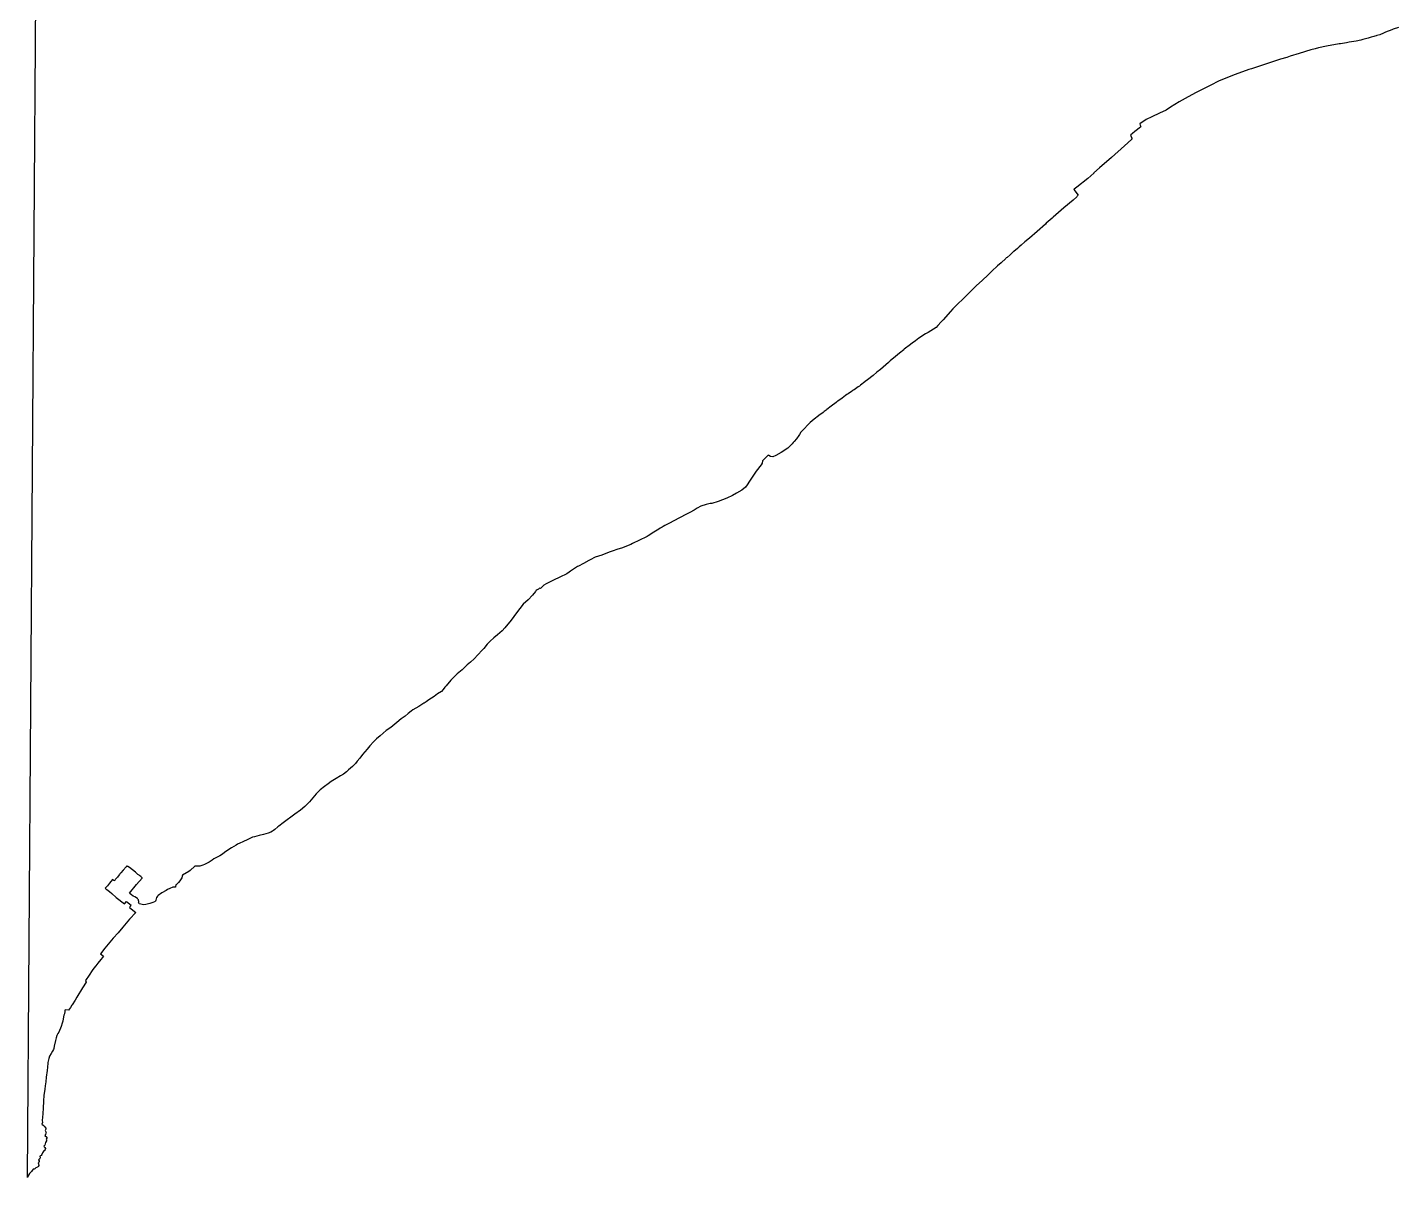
# Model space of a CAD drawing. Header units: inches. Extents: x -62624 to 51363, y -122611 to -15713.
# Drawn here: x -62624 to -55423, y -86007 to -79967 of the extents above; entities that cross this region are included whole.
import ezdxf

# ---------------------------------------------------------------- set-up
doc = ezdxf.new("R2010")
doc.units = ezdxf.units.IN
doc.header["$MEASUREMENT"] = 0

msp = doc.modelspace()

# ---------------------------------------------------------------- linework, layer by layer
msp.add_lwpolyline([(-55423.3, -79967.3), (-55435.1, -79971.6), (-55440.5, -79973.3), (-55451.3, -79977.2), (-55459.6, -79980.5), (-55492, -79992.3), (-55501.9, -79997.4), (-55522.1, -80005.7), (-55538.2, -80010.5), (-55541.4, -80011.4), (-55547.4, -80013.1), (-55553.7, -80014.9), (-55566.9, -80018.8), (-55582.6, -80023.1), (-55610.2, -80030.7), (-55621.6, -80034.1), (-55646.3, -80040), (-55682.2, -80044.9), (-55697.1, -80048.5), (-55728, -80052.9), (-55735.4, -80053.9), (-55802.3, -80066), (-55843.6, -80074.5), (-55861.8, -80079.2), (-55884.3, -80084.9), (-55945.6, -80103.9), (-55992.6, -80118.6), (-56010.7, -80124.7), (-56043.3, -80133.9), (-56196.1, -80185.4), (-56209, -80189.1), (-56280.6, -80214.3), (-56365.8, -80248.1), (-56413.4, -80272.2), (-56454.8, -80293.8), (-56489.9, -80310.5), (-56544.4, -80340.8), (-56575.7, -80357.4), (-56621.5, -80386.5), (-56644.1, -80401.4), (-56678, -80418), (-56719.9, -80436.5), (-56748.2, -80451.3), (-56782.8, -80474.3), (-56779.9, -80481.2), (-56777.1, -80488), (-56779, -80491.8), (-56807.9, -80513.5), (-56820.9, -80524.3), (-56829.5, -80531.3), (-56830.8, -80534.3), (-56828.1, -80540.8), (-56826.2, -80545.9), (-56825.1, -80547.4), (-56823, -80552), (-56826.6, -80555.5), (-56862.1, -80590), (-56930, -80650.8), (-56994, -80704.2), (-57022.9, -80731.5), (-57022.9, -80732.1), (-57055.6, -80760.6), (-57113.4, -80805.9), (-57126.7, -80816), (-57128.1, -80818.5), (-57105.6, -80849), (-57112, -80854.3), (-57113.6, -80856.9), (-57133, -80874), (-57181.1, -80915.2), (-57195.4, -80927.2), (-57236.8, -80964.5), (-57241.9, -80968.2), (-57273.5, -80995.7), (-57277.7, -80999.8), (-57321.7, -81039), (-57361.3, -81073.1), (-57385.5, -81092.7), (-57404.6, -81110.3), (-57415.3, -81118.9), (-57424.7, -81127.6), (-57442.9, -81143.1), (-57445.5, -81144.4), (-57462.7, -81160.8), (-57479.4, -81174.8), (-57483.2, -81177.9), (-57484.9, -81180.3), (-57510.2, -81203.2), (-57529, -81219.5), (-57558.6, -81247.4), (-57586.2, -81272.9), (-57602.6, -81288.4), (-57608.9, -81294), (-57640.9, -81324.4), (-57690.6, -81372.8), (-57758.5, -81439.9), (-57763.8, -81445.5), (-57776.1, -81458.5), (-57814.5, -81502), (-57825.8, -81513.2), (-57842.3, -81533), (-57852, -81542.9), (-57893, -81568.8), (-57899.9, -81573.2), (-57906.8, -81576.4), (-57942.6, -81599.9), (-57960.8, -81612.3), (-57978.4, -81625.3), (-57994.1, -81637.1), (-58012.9, -81651.4), (-58019.2, -81657.6), (-58020.6, -81659.8), (-58044.3, -81677.4), (-58064.8, -81695.1), (-58092.3, -81718.6), (-58102.5, -81727.4), (-58143.5, -81763.5), (-58162.5, -81777.9), (-58181.7, -81795.1), (-58212.7, -81817.6), (-58224, -81826.9), (-58225.5, -81828.9), (-58249.1, -81845.5), (-58250.8, -81847.6), (-58254.2, -81850.6), (-58261.3, -81855.4), (-58275.2, -81865.4), (-58282.9, -81869.8), (-58287.4, -81872.1), (-58289.9, -81873.9), (-58298.7, -81880.8), (-58307.5, -81886.3), (-58313.2, -81890.7), (-58320.7, -81895.6), (-58327.6, -81900), (-58345.7, -81914.2), (-58367.3, -81929.1), (-58373.7, -81933.6), (-58377.3, -81936.8), (-58403.2, -81955.8), (-58426.2, -81973.4), (-58429.9, -81976.7), (-58439.9, -81983.4), (-58445.8, -81988.5), (-58467.1, -82004.3), (-58469.9, -82006.8), (-58492.7, -82024), (-58512.7, -82042.2), (-58526.9, -82055.4), (-58543.7, -82072.8), (-58554.1, -82083.5), (-58562.5, -82093.4), (-58569.5, -82105.3), (-58573.3, -82110.8), (-58585.3, -82127.6), (-58596.9, -82142), (-58602.2, -82147.5), (-58607.3, -82153.1), (-58631.2, -82176.1), (-58666.3, -82200.2), (-58692.7, -82215.7), (-58709.6, -82221.8), (-58720.9, -82220.5), (-58730.2, -82215.5), (-58733, -82213.4), (-58751.2, -82231.7), (-58762.8, -82243.4), (-58765.4, -82254.6), (-58770.5, -82263.3), (-58797.6, -82296.9), (-58831.1, -82349.2), (-58843.7, -82369.7), (-58853.7, -82381.6), (-58872.6, -82397), (-58899.6, -82413.7), (-58920.9, -82425.5), (-58951.6, -82439.6), (-58996.1, -82457.4), (-59030.5, -82466.6), (-59037.6, -82467.9), (-59059.9, -82472), (-59087.5, -82481.9), (-59106.9, -82491.9), (-59122.9, -82501.5), (-59145.3, -82513.7), (-59152.7, -82517.3), (-59158.8, -82520.9), (-59163, -82523.1), (-59199.7, -82543.2), (-59228.4, -82557.7), (-59232.4, -82559.6), (-59248.4, -82568), (-59275.7, -82583.4), (-59285.7, -82588.1), (-59291.3, -82591.2), (-59301.4, -82597.3), (-59307.6, -82602.3), (-59325.8, -82612.8), (-59334.6, -82617.7), (-59364.7, -82637.5), (-59368.4, -82640.4), (-59372.9, -82642.6), (-59408.8, -82660.5), (-59445.7, -82676.9), (-59455.3, -82681.7), (-59468.3, -82687.7), (-59497.9, -82699.6), (-59528.1, -82708.6), (-59548, -82715.9), (-59564, -82721.2), (-59604.2, -82736.6), (-59607.9, -82737.8), (-59641.7, -82748.8), (-59668.8, -82762.1), (-59674.8, -82765.7), (-59703.8, -82781.7), (-59729.3, -82796.2), (-59734.4, -82798.5), (-59740.8, -82801.9), (-59771.2, -82822.2), (-59779.1, -82827.9), (-59791.7, -82837.2), (-59828.6, -82853.2), (-59861.8, -82869.9), (-59885.7, -82881.6), (-59899.5, -82888.4), (-59912, -82896.4), (-59929.7, -82913.2), (-59933.9, -82912.2), (-59940.4, -82916.1), (-59951, -82922.4), (-59952.8, -82923), (-59955.4, -82929.9), (-59971.8, -82949.2), (-59994.4, -82972.7), (-60020, -82996.3), (-60055.9, -83041.9), (-60084.2, -83079.4), (-60116.7, -83120.6), (-60130, -83135.5), (-60155, -83157.4), (-60173.6, -83172.6), (-60193.5, -83190.4), (-60208.6, -83205.1), (-60227, -83229.2), (-60235.5, -83238), (-60258.3, -83261.1), (-60277.5, -83282), (-60296.6, -83299.4), (-60314.7, -83314), (-60341, -83340.8), (-60366.3, -83361.7), (-60381.8, -83375.1), (-60390.4, -83383.8), (-60400.1, -83395.5), (-60425.5, -83423.9), (-60431.3, -83431.1), (-60440.7, -83443.6), (-60450, -83453.9), (-60470.3, -83467), (-60486.9, -83479.7), (-60515.4, -83498.8), (-60530, -83507.7), (-60540.6, -83515.4), (-60541.5, -83516), (-60567.5, -83532.8), (-60600, -83551.3), (-60608.4, -83557.1), (-60623.6, -83570.5), (-60640, -83583.6), (-60660.9, -83597.1), (-60683.3, -83617.1), (-60715.4, -83642.7), (-60739, -83659.2), (-60772.1, -83686.3), (-60790.5, -83702.2), (-60806.1, -83717.8), (-60825.4, -83739.6), (-60839.2, -83756.2), (-60863.3, -83785.9), (-60878.8, -83804.7), (-60891.6, -83820.3), (-60901.4, -83831.5), (-60917.3, -83848.5), (-60937, -83866.4), (-60948.8, -83876.1), (-60964.5, -83887.5), (-60979.1, -83896.8), (-61001.8, -83910.6), (-61028.4, -83927.5), (-61044.5, -83939.2), (-61063.4, -83953.4), (-61085.6, -83971.3), (-61100.6, -83984.3), (-61106.6, -83992.1), (-61124.3, -84011.9), (-61142.8, -84033.2), (-61150.6, -84042.9), (-61167.7, -84058.8), (-61189.8, -84076.8), (-61219, -84098.5), (-61240.6, -84113.7), (-61259.8, -84127.9), (-61280, -84143.3), (-61303, -84160.9), (-61308.7, -84165.6), (-61324.1, -84178.1), (-61331.9, -84184.3), (-61337.1, -84188.2), (-61345.4, -84192.1), (-61360.1, -84197.7), (-61384, -84204.6), (-61407.6, -84210.6), (-61431.4, -84216.7), (-61441.4, -84219.7), (-61467, -84230.8), (-61493.3, -84242.8), (-61507.8, -84249.8), (-61520.3, -84256.4), (-61528.4, -84261.8), (-61551.2, -84275.5), (-61570.9, -84287.6), (-61589, -84300.1), (-61600, -84308.2), (-61614, -84317.3), (-61627.2, -84323.9), (-61644.1, -84333.3), (-61654.2, -84339.6), (-61664.6, -84346.6), (-61669.3, -84350.9), (-61693, -84362.1), (-61703.4, -84366), (-61718.1, -84371.6), (-61743.8, -84371.5), (-61769.9, -84394.2), (-61775.7, -84399.3), (-61810, -84419.5), (-61810.3, -84423.4), (-61813.6, -84433.1), (-61816.1, -84437.6), (-61823.5, -84448.3), (-61831.1, -84456.4), (-61841.4, -84466.8), (-61843.9, -84470.2), (-61846, -84477.6), (-61846.4, -84482.5), (-61859.9, -84482.2), (-61875.6, -84488.8), (-61888.4, -84494.5), (-61895.5, -84498.8), (-61918.1, -84512.1), (-61936.8, -84525.4), (-61940.9, -84529.3), (-61943.9, -84533.8), (-61945.5, -84536.5), (-61950.2, -84550.3), (-61951.4, -84554.7), (-61952.8, -84556.8), (-61956.4, -84559.5), (-61964.6, -84562), (-61981.1, -84567.2), (-62002.4, -84573.1), (-62012.8, -84575), (-62037.7, -84568.6), (-62039.2, -84566.1), (-62039.7, -84562.7), (-62039, -84559.7), (-62039.1, -84555.5), (-62039.9, -84552.6), (-62040.7, -84547.4), (-62043.3, -84543.8), (-62045.9, -84541.5), (-62060.4, -84533), (-62067.6, -84528.5), (-62076.9, -84521.6), (-62083.3, -84517.1), (-62088.4, -84512.8), (-62051, -84467), (-62021.6, -84434), (-62021.7, -84431.9), (-62023, -84430.4), (-62025, -84428.5), (-62027.8, -84426.3), (-62033.5, -84422), (-62035.6, -84420.7), (-62037.4, -84419.5), (-62040.7, -84416.7), (-62043.2, -84414.7), (-62045.5, -84412.9), (-62047.9, -84410.8), (-62056.9, -84403.7), (-62088.4, -84379.2), (-62095.8, -84373.9), (-62098, -84372.4), (-62101.1, -84369.5), (-62105.3, -84374.5), (-62120.7, -84392), (-62132.4, -84406), (-62137.7, -84412), (-62140.6, -84415.7), (-62147.2, -84423.6), (-62151.1, -84428.4), (-62158.3, -84436.6), (-62161.1, -84440.3), (-62163.7, -84443.5), (-62165.7, -84446), (-62167.3, -84447.7), (-62169.3, -84446.1), (-62173.6, -84442.8), (-62176.1, -84440.9), (-62192.6, -84461.2), (-62203.6, -84474.6), (-62214.9, -84487.4), (-62211.3, -84490.7), (-62206.7, -84494.4), (-62193.5, -84505.1), (-62180.7, -84515.6), (-62157, -84535.3), (-62114.5, -84569.2), (-62103.9, -84557.7), (-62079.6, -84576.9), (-62082.4, -84580.5), (-62083.2, -84581.9), (-62084.4, -84583.1), (-62085.4, -84585.2), (-62087.2, -84588), (-62054.5, -84614.9), (-62087.2, -84649.3), (-62123.5, -84691.6), (-62147.9, -84721.3), (-62173.5, -84749.3), (-62217.3, -84801.7), (-62240.4, -84830.9), (-62224.6, -84843.6), (-62230.3, -84850.9), (-62238.4, -84861.5), (-62253.6, -84881.3), (-62264.2, -84894.2), (-62274.1, -84907.4), (-62283.4, -84919.2), (-62299.1, -84943.4), (-62318.4, -84972.5), (-62315.8, -84980.3), (-62334.7, -85010.5), (-62364.3, -85059.4), (-62373.8, -85074.7), (-62389.1, -85099), (-62390.2, -85100.9), (-62397.5, -85113.2), (-62407.9, -85128.1), (-62424.3, -85125.9), (-62427, -85127.1), (-62428.1, -85134.2), (-62429.1, -85146.6), (-62431.9, -85153.9), (-62433.8, -85163.1), (-62437.9, -85184.8), (-62441.3, -85195.5), (-62446.5, -85212.9), (-62450, -85221.6), (-62455.3, -85234.2), (-62459.1, -85242.6), (-62463.8, -85249.6), (-62469.6, -85260.8), (-62473.3, -85272.7), (-62476.6, -85286), (-62482.5, -85315.7), (-62485, -85328.5), (-62487.4, -85333.7), (-62491.6, -85343.2), (-62498.9, -85354.2), (-62507.1, -85368.6), (-62511.6, -85381.1), (-62517.2, -85402.3), (-62516.3, -85405.2), (-62518.4, -85427), (-62520.7, -85445), (-62524.7, -85478.8), (-62527.7, -85503), (-62530.1, -85525.6), (-62532.6, -85541.5), (-62536.9, -85575.9), (-62537.3, -85581.1), (-62539, -85598.3), (-62539.5, -85607.6), (-62541.5, -85640.3), (-62543.6, -85671), (-62546.1, -85707.2), (-62544.4, -85716.5), (-62548.3, -85726.9), (-62541.6, -85730.8), (-62535.5, -85735.8), (-62527.5, -85747.5), (-62526.9, -85752.6), (-62529.7, -85758.8), (-62529.1, -85763), (-62525, -85769), (-62526.7, -85773.2), (-62529.2, -85779.5), (-62532.5, -85785.5), (-62522.3, -85793.9), (-62522.3, -85799.2), (-62525.2, -85804.6), (-62524.1, -85808.7), (-62523.4, -85812.9), (-62528.7, -85822), (-62532, -85835.5), (-62538.1, -85841.9), (-62536.3, -85844.8), (-62532.4, -85849), (-62529.5, -85854), (-62530.7, -85859.7), (-62533.6, -85863.8), (-62537.9, -85866.5), (-62543.8, -85876.8), (-62547.5, -85884.6), (-62550.7, -85890.9), (-62558, -85894.6), (-62556.2, -85903.4), (-62560.1, -85909.3), (-62564.8, -85912.7), (-62562.4, -85918), (-62562.4, -85922.9), (-62566.5, -85928.6), (-62565.4, -85933.6), (-62564.6, -85942.3), (-62567.2, -85948.1), (-62570.8, -85951.4), (-62579.5, -85954.6), (-62584.5, -85960.2), (-62588.6, -85962.3), (-62594.4, -85962), (-62599.3, -85969.5), (-62602.6, -85974.5), (-62612.8, -85985.7), (-62618.3, -85993.6), (-62623.7, -86006.5), (-62130.8, -15712.9)])

doc.saveas('drawing.dxf')
